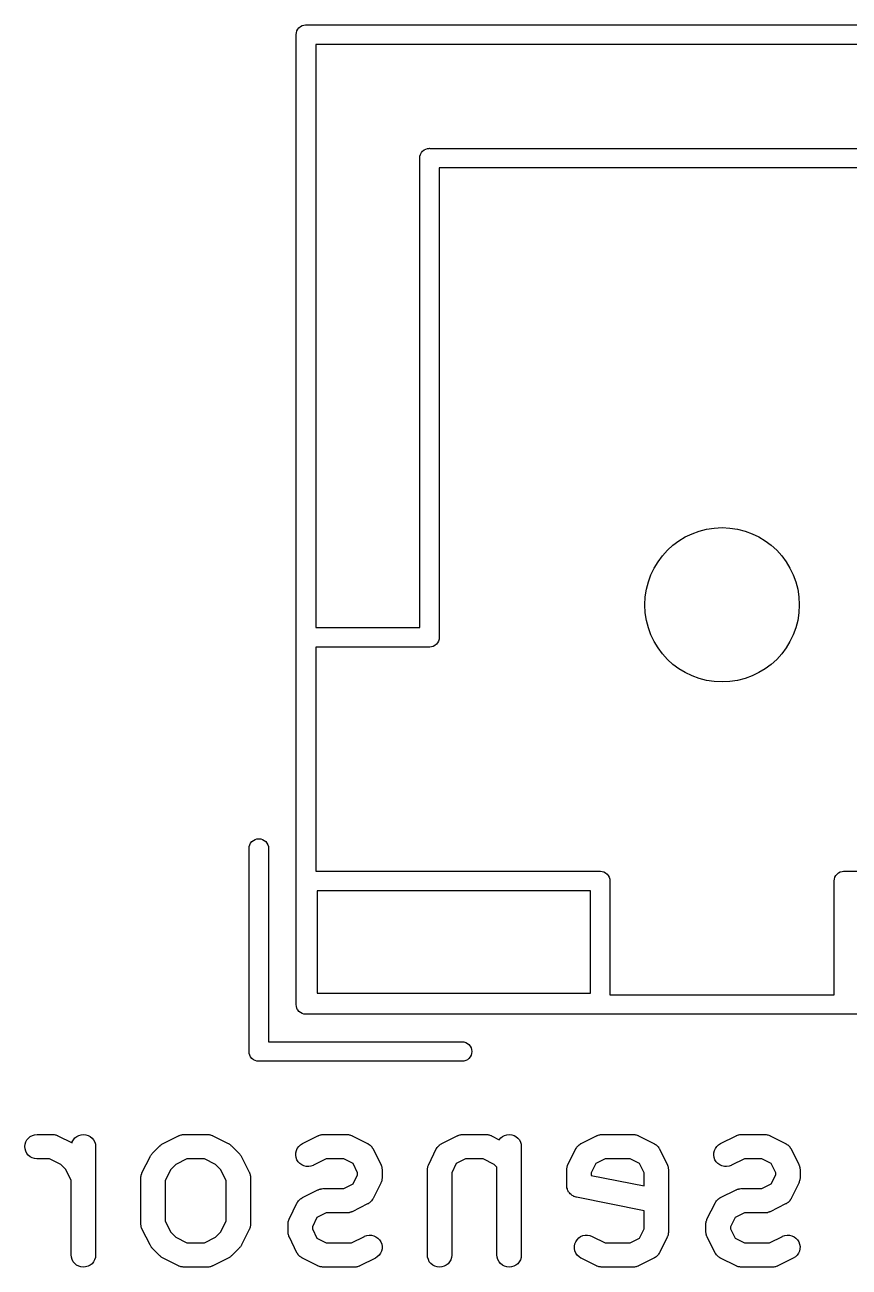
# Model space of a CAD drawing. Extents: x 140.2 to 175.1, y -102.6 to -62.2.
# Drawn here: x 141 to 146.07, y -99.2 to -91.55 of the extents above; entities that cross this region are included whole.
import ezdxf

# ---------------------------------------------------------------- set-up
doc = ezdxf.new("R2010")
doc.units = 0
doc.layers.add('BLACK', color=7, linetype='CONTINUOUS')

msp = doc.modelspace()

# ---------------------------------------------------------------- linework, layer by layer
at = {"layer": 'BLACK', "linetype": 'CONTINUOUS'}
for p, q in [((142.668, -91.613), (142.669, -91.6012)), ((142.668, -91.616), (142.668, -91.613)), ((142.668, -97.5801), (142.668, -91.616)), ((142.669, -91.6012), (142.672, -91.5899)), ((142.672, -91.5899), (142.678, -91.5795)), ((142.678, -91.5795), (142.685, -91.5704)), ((142.685, -91.5704), (142.695, -91.5629)), ((142.695, -91.5629), (142.705, -91.5573)), ((142.705, -91.5573), (142.716, -91.5539)), ((142.716, -91.5539), (142.725, -91.553)), ((142.725, -91.553), (142.728, -91.5527)), ((142.725, -91.553), (142.725, -91.553)), ((142.728, -91.5527), (142.731, -91.553)), ((142.731, -91.553), (152.845, -91.553)), ((152.788, -91.673), (142.788, -91.673)), ((142.788, -91.673), (142.788, -95.263)), ((143.428, -92.373), (143.429, -92.3612)), ((143.428, -92.376), (143.428, -92.373)), ((143.428, -95.263), (143.428, -92.376)), ((143.429, -92.3612), (143.432, -92.3499)), ((143.432, -92.3499), (143.438, -92.3395)), ((143.438, -92.3395), (143.445, -92.3304)), ((143.445, -92.3304), (143.455, -92.3229)), ((143.455, -92.3229), (143.465, -92.3173)), ((143.465, -92.3173), (143.476, -92.3139)), ((143.476, -92.3139), (143.485, -92.313)), ((143.485, -92.313), (143.488, -92.3127)), ((143.485, -92.313), (143.485, -92.313)), ((143.488, -92.3127), (143.491, -92.313)), ((143.491, -92.313), (152.085, -92.313)), ((152.028, -92.433), (143.548, -92.433)), ((143.548, -92.433), (143.548, -95.3201)), ((142.788, -95.263), (143.428, -95.263)), ((143.531, -95.3656), (143.521, -95.3731)), ((143.538, -95.3565), (143.531, -95.3656)), ((143.544, -95.3461), (143.538, -95.3565)), ((143.547, -95.3348), (143.544, -95.3461)), ((143.548, -95.323), (143.547, -95.3348)), ((143.548, -95.3201), (143.548, -95.323)), ((143.485, -95.383), (142.788, -95.383)), ((142.788, -95.383), (142.788, -96.763)), ((143.488, -95.3833), (143.485, -95.383)), ((143.491, -95.383), (143.488, -95.3833)), ((143.5, -95.3821), (143.491, -95.383)), ((143.491, -95.383), (143.491, -95.383)), ((143.511, -95.3787), (143.5, -95.3821)), ((143.521, -95.3731), (143.511, -95.3787)), ((142.382, -96.5999), (142.388, -96.5895)), ((142.388, -96.5895), (142.395, -96.5804)), ((142.395, -96.5804), (142.405, -96.5729)), ((142.405, -96.5729), (142.415, -96.5673)), ((142.415, -96.5673), (142.426, -96.5639)), ((142.426, -96.5639), (142.438, -96.5627)), ((142.438, -96.5627), (142.45, -96.5639)), ((142.45, -96.5639), (142.461, -96.5673)), ((142.461, -96.5673), (142.471, -96.5729)), ((142.471, -96.5729), (142.481, -96.5804)), ((142.481, -96.5804), (142.488, -96.5895)), ((142.488, -96.5895), (142.494, -96.5999)), ((142.378, -96.6201), (142.379, -96.6112)), ((142.378, -97.8701), (142.378, -96.6201)), ((142.379, -96.6112), (142.382, -96.5999)), ((142.494, -96.5999), (142.497, -96.6112)), ((142.497, -96.6112), (142.498, -96.6201)), ((142.498, -96.6201), (142.498, -97.813)), ((142.788, -96.763), (144.535, -96.763)), ((144.535, -96.763), (144.538, -96.7627)), ((144.538, -96.7627), (144.541, -96.763)), ((144.541, -96.763), (144.541, -96.763)), ((144.541, -96.763), (144.55, -96.7639)), ((144.55, -96.7639), (144.561, -96.7673)), ((144.561, -96.7673), (144.571, -96.7729)), ((144.571, -96.7729), (144.581, -96.7804)), ((144.581, -96.7804), (144.588, -96.7895)), ((144.588, -96.7895), (144.594, -96.7999)), ((144.594, -96.7999), (144.597, -96.8112)), ((144.597, -96.8112), (144.598, -96.823)), ((145.978, -96.823), (145.979, -96.8112)), ((145.979, -96.8112), (145.982, -96.7999)), ((145.982, -96.7999), (145.988, -96.7895)), ((145.988, -96.7895), (145.995, -96.7804)), ((145.995, -96.7804), (146.005, -96.7729)), ((146.005, -96.7729), (146.015, -96.7673)), ((146.015, -96.7673), (146.026, -96.7639)), ((146.026, -96.7639), (146.035, -96.763)), ((146.035, -96.763), (146.038, -96.7627)), ((146.035, -96.763), (146.035, -96.763)), ((146.038, -96.7627), (146.041, -96.763)), ((146.041, -96.763), (149.535, -96.763)), ((142.798, -96.883), (142.798, -97.513)), ((144.478, -96.883), (142.798, -96.883)), ((144.478, -97.513), (144.478, -96.883)), ((144.598, -96.823), (144.598, -96.8259)), ((144.598, -96.8259), (144.598, -97.523)), ((145.978, -96.826), (145.978, -96.823)), ((145.978, -97.523), (145.978, -96.826)), ((142.668, -97.583), (142.668, -97.5801)), ((142.669, -97.5948), (142.668, -97.583)), ((142.798, -97.513), (144.478, -97.513)), ((144.598, -97.523), (145.978, -97.523)), ((142.672, -97.6061), (142.669, -97.5948)), ((142.677, -97.6156), (142.672, -97.6061)), ((142.678, -97.6165), (142.677, -97.6156)), ((142.685, -97.6256), (142.678, -97.6165)), ((142.695, -97.6331), (142.685, -97.6256)), ((142.705, -97.6387), (142.695, -97.6331)), ((142.716, -97.6421), (142.705, -97.6387)), ((142.728, -97.6433), (142.716, -97.6421)), ((142.731, -97.643), (142.728, -97.6433)), ((152.845, -97.643), (142.731, -97.643)), ((142.498, -97.813), (143.691, -97.813)), ((143.691, -97.813), (143.7, -97.8139)), ((143.7, -97.8139), (143.711, -97.8173)), ((142.378, -97.873), (142.378, -97.8701)), ((142.379, -97.8848), (142.378, -97.873)), ((142.382, -97.8961), (142.379, -97.8848)), ((143.711, -97.8173), (143.721, -97.8229)), ((143.721, -97.8229), (143.731, -97.8304)), ((143.731, -97.8304), (143.738, -97.8395)), ((143.738, -97.8395), (143.744, -97.8499)), ((143.744, -97.8499), (143.747, -97.8612)), ((143.747, -97.8848), (143.744, -97.8961)), ((143.747, -97.8612), (143.748, -97.873)), ((143.748, -97.873), (143.747, -97.8848)), ((142.388, -97.9065), (142.382, -97.8961)), ((142.395, -97.9156), (142.388, -97.9065)), ((142.405, -97.9231), (142.395, -97.9156)), ((142.415, -97.9287), (142.405, -97.9231)), ((142.426, -97.9321), (142.415, -97.9287)), ((142.438, -97.9333), (142.426, -97.9321)), ((142.441, -97.933), (142.438, -97.9333)), ((143.691, -97.933), (142.441, -97.933)), ((143.7, -97.9321), (143.691, -97.933)), ((143.711, -97.9287), (143.7, -97.9321)), ((143.721, -97.9231), (143.711, -97.9287)), ((143.731, -97.9156), (143.721, -97.9231)), ((143.738, -97.9065), (143.731, -97.9156)), ((143.744, -97.8961), (143.738, -97.9065)), ((141.005, -98.4296), (141.012, -98.4168)), ((141.012, -98.4168), (141.021, -98.4055)), ((141.021, -98.4055), (141.032, -98.3962)), ((141.032, -98.3962), (141.045, -98.3894)), ((141.045, -98.3894), (141.059, -98.3851)), ((141.059, -98.3851), (141.074, -98.3837)), ((141.074, -98.3837), (141.169, -98.3837)), ((141.169, -98.3837), (141.17, -98.3837)), ((141.17, -98.3837), (141.172, -98.384)), ((141.172, -98.384), (141.174, -98.3839)), ((141.174, -98.3839), (141.179, -98.3848)), ((141.179, -98.3848), (141.185, -98.3854)), ((141.185, -98.3854), (141.187, -98.386)), ((141.187, -98.386), (141.189, -98.3864)), ((141.189, -98.3864), (141.194, -98.3882)), ((141.194, -98.3882), (141.198, -98.3898)), ((141.198, -98.3898), (141.2, -98.3908)), ((141.2, -98.3908), (141.202, -98.3916)), ((141.202, -98.3916), (141.289, -98.4347)), ((141.29, -98.4292), (141.298, -98.4163)), ((141.298, -98.4163), (141.307, -98.4051)), ((141.307, -98.4051), (141.318, -98.396)), ((141.318, -98.396), (141.331, -98.3892)), ((141.331, -98.3892), (141.345, -98.385)), ((141.345, -98.385), (141.36, -98.3837)), ((141.36, -98.3837), (141.375, -98.3852)), ((141.375, -98.3852), (141.388, -98.3896)), ((141.388, -98.3896), (141.401, -98.3965)), ((141.401, -98.3965), (141.413, -98.4059)), ((141.413, -98.4059), (141.422, -98.4172)), ((141.422, -98.4172), (141.429, -98.4301)), ((141.85, -98.4393), (141.945, -98.3916)), ((141.945, -98.3916), (141.946, -98.3912)), ((141.946, -98.3912), (141.948, -98.3904)), ((141.948, -98.3904), (141.95, -98.3894)), ((141.95, -98.3894), (141.955, -98.3879)), ((141.955, -98.3879), (141.96, -98.3861)), ((141.96, -98.3861), (141.962, -98.3858)), ((141.962, -98.3858), (141.964, -98.3851)), ((141.964, -98.3851), (141.969, -98.3846)), ((141.969, -98.3846), (141.974, -98.3838)), ((141.974, -98.3838), (141.976, -98.3839)), ((141.976, -98.3839), (141.978, -98.3837)), ((141.978, -98.3837), (142.121, -98.3837)), ((142.121, -98.3837), (142.122, -98.3837)), ((142.122, -98.3837), (142.125, -98.384)), ((142.125, -98.384), (142.127, -98.3839)), ((142.127, -98.3839), (142.132, -98.3848)), ((142.132, -98.3848), (142.137, -98.3854)), ((142.137, -98.3854), (142.139, -98.386)), ((142.139, -98.386), (142.141, -98.3864)), ((142.141, -98.3864), (142.146, -98.3882)), ((142.146, -98.3882), (142.151, -98.3898)), ((142.151, -98.3898), (142.153, -98.3908)), ((142.153, -98.3908), (142.155, -98.3916)), ((142.155, -98.3916), (142.25, -98.4393)), ((142.707, -98.4393), (142.802, -98.3916)), ((142.802, -98.3916), (142.803, -98.3912)), ((142.803, -98.3912), (142.805, -98.3904)), ((142.805, -98.3904), (142.807, -98.3894)), ((142.807, -98.3894), (142.812, -98.3879)), ((142.812, -98.3879), (142.817, -98.3861)), ((142.817, -98.3861), (142.819, -98.3858)), ((142.819, -98.3858), (142.821, -98.3851)), ((142.821, -98.3851), (142.826, -98.3846)), ((142.826, -98.3846), (142.831, -98.3838)), ((142.831, -98.3838), (142.833, -98.3839)), ((142.833, -98.3839), (142.836, -98.3837)), ((142.836, -98.3837), (142.978, -98.3837)), ((142.978, -98.3837), (142.98, -98.3837)), ((142.98, -98.3837), (142.982, -98.384)), ((142.982, -98.384), (142.984, -98.3839)), ((142.984, -98.3839), (142.989, -98.3848)), ((142.989, -98.3848), (142.994, -98.3854)), ((142.994, -98.3854), (142.996, -98.386)), ((142.996, -98.386), (142.998, -98.3864)), ((142.998, -98.3864), (143.003, -98.3882)), ((143.003, -98.3882), (143.008, -98.3898)), ((143.008, -98.3898), (143.01, -98.3908)), ((143.01, -98.3908), (143.012, -98.3916)), ((143.012, -98.3916), (143.107, -98.4393)), ((143.564, -98.4393), (143.659, -98.3916)), ((143.659, -98.3916), (143.66, -98.3912)), ((143.66, -98.3912), (143.662, -98.3904)), ((143.662, -98.3904), (143.664, -98.3894)), ((143.664, -98.3894), (143.669, -98.3879)), ((143.669, -98.3879), (143.674, -98.3861)), ((143.674, -98.3861), (143.676, -98.3858)), ((143.676, -98.3858), (143.678, -98.3851)), ((143.678, -98.3851), (143.683, -98.3846)), ((143.683, -98.3846), (143.688, -98.3838)), ((143.688, -98.3838), (143.691, -98.3839)), ((143.691, -98.3839), (143.693, -98.3837)), ((143.693, -98.3837), (143.836, -98.3837)), ((143.836, -98.3837), (143.837, -98.3837)), ((143.837, -98.3837), (143.839, -98.384)), ((143.839, -98.384), (143.841, -98.3839)), ((143.841, -98.3839), (143.846, -98.3848)), ((143.846, -98.3848), (143.851, -98.3854)), ((143.851, -98.3854), (143.853, -98.386)), ((143.853, -98.386), (143.855, -98.3864)), ((143.855, -98.3864), (143.86, -98.3882)), ((143.86, -98.3882), (143.865, -98.3898)), ((143.865, -98.3898), (143.867, -98.3908)), ((143.867, -98.3908), (143.869, -98.3916)), ((143.869, -98.3916), (143.917, -98.4156)), ((143.917, -98.4156), (143.926, -98.4051)), ((143.926, -98.4051), (143.937, -98.396)), ((143.937, -98.396), (143.95, -98.3892)), ((143.95, -98.3892), (143.964, -98.385)), ((143.964, -98.385), (143.979, -98.3837)), ((143.979, -98.3837), (143.994, -98.3852)), ((143.994, -98.3852), (144.008, -98.3896)), ((144.008, -98.3896), (144.02, -98.3965)), ((144.02, -98.3965), (144.032, -98.4059)), ((144.032, -98.4059), (144.041, -98.4172)), ((144.041, -98.4172), (144.048, -98.4301)), ((144.421, -98.4393), (144.516, -98.3916)), ((144.516, -98.3916), (144.517, -98.3912)), ((144.517, -98.3912), (144.519, -98.3904)), ((144.519, -98.3904), (144.521, -98.3894)), ((144.521, -98.3894), (144.526, -98.3879)), ((144.526, -98.3879), (144.531, -98.3861)), ((144.531, -98.3861), (144.533, -98.3858)), ((144.533, -98.3858), (144.535, -98.3851)), ((144.535, -98.3851), (144.54, -98.3846)), ((144.54, -98.3846), (144.546, -98.3838)), ((144.546, -98.3838), (144.548, -98.3839)), ((144.548, -98.3839), (144.55, -98.3837)), ((144.55, -98.3837), (144.74, -98.3837)), ((144.74, -98.3837), (144.741, -98.3837)), ((144.741, -98.3837), (144.744, -98.384)), ((144.744, -98.384), (144.746, -98.3839)), ((144.746, -98.3839), (144.751, -98.3848)), ((144.751, -98.3848), (144.756, -98.3854)), ((144.756, -98.3854), (144.758, -98.386)), ((144.758, -98.386), (144.76, -98.3864)), ((144.76, -98.3864), (144.765, -98.3882)), ((144.765, -98.3882), (144.77, -98.3898)), ((144.77, -98.3898), (144.772, -98.3908)), ((144.772, -98.3908), (144.774, -98.3916)), ((144.774, -98.3916), (144.869, -98.4393)), ((145.278, -98.4393), (145.374, -98.3916)), ((145.374, -98.3912), (145.377, -98.3904)), ((145.374, -98.3916), (145.374, -98.3912)), ((145.377, -98.3904), (145.378, -98.3894)), ((145.378, -98.3894), (145.383, -98.3879)), ((145.383, -98.3879), (145.388, -98.3861)), ((145.388, -98.3861), (145.39, -98.3858)), ((145.39, -98.3858), (145.392, -98.3851)), ((145.392, -98.3851), (145.398, -98.3846)), ((145.398, -98.3846), (145.403, -98.3838)), ((145.403, -98.3838), (145.405, -98.3839)), ((145.405, -98.3839), (145.407, -98.3837)), ((145.407, -98.3837), (145.55, -98.3837)), ((145.55, -98.3837), (145.551, -98.3837)), ((145.551, -98.3837), (145.553, -98.384)), ((145.553, -98.384), (145.555, -98.3839)), ((145.555, -98.3839), (145.56, -98.3848)), ((145.56, -98.3848), (145.565, -98.3854)), ((145.565, -98.3854), (145.568, -98.386)), ((145.568, -98.386), (145.57, -98.3864)), ((145.57, -98.3864), (145.575, -98.3882)), ((145.575, -98.3882), (145.579, -98.3898)), ((145.579, -98.3898), (145.581, -98.3908)), ((145.581, -98.3908), (145.583, -98.3916)), ((145.583, -98.3916), (145.679, -98.4393)), ((140.999, -98.4582), (141, -98.4436)), ((141, -98.4728), (140.999, -98.4582)), ((141, -98.4436), (141.005, -98.4296)), ((141.004, -98.4868), (141, -98.4728)), ((141.011, -98.4998), (141.004, -98.4868)), ((141.02, -98.5112), (141.011, -98.4998)), ((141.289, -98.4347), (141.29, -98.4292)), ((141.429, -98.4301), (141.433, -98.4441)), ((141.433, -98.4441), (141.434, -98.4587)), ((141.434, -98.4587), (141.434, -99.1254)), ((141.78, -98.5042), (141.783, -98.5009)), ((141.783, -98.5009), (141.83, -98.4533)), ((141.83, -98.4533), (141.831, -98.4526)), ((141.831, -98.4526), (141.834, -98.4499)), ((141.834, -98.4499), (141.837, -98.447)), ((141.837, -98.447), (141.84, -98.4454)), ((141.84, -98.4454), (141.842, -98.4434)), ((141.842, -98.4434), (141.846, -98.4415)), ((141.846, -98.4415), (141.85, -98.4393)), ((142.25, -98.4393), (142.251, -98.4397)), ((142.251, -98.4397), (142.255, -98.442)), ((142.255, -98.442), (142.258, -98.444)), ((142.258, -98.444), (142.261, -98.446)), ((142.261, -98.446), (142.263, -98.4477)), ((142.263, -98.4477), (142.266, -98.4506)), ((142.266, -98.4506), (142.27, -98.4533)), ((142.27, -98.4533), (142.317, -98.5009)), ((142.317, -98.5009), (142.318, -98.5017)), ((142.318, -98.5017), (142.321, -98.505)), ((142.666, -98.4966), (142.669, -98.4824)), ((142.666, -98.5113), (142.666, -98.4966)), ((142.669, -98.4824), (142.675, -98.469)), ((142.675, -98.469), (142.684, -98.4571)), ((142.684, -98.4571), (142.694, -98.447)), ((142.694, -98.447), (142.707, -98.4393)), ((143.107, -98.4393), (143.108, -98.4397)), ((143.108, -98.4397), (143.11, -98.4406)), ((143.11, -98.4406), (143.111, -98.4413)), ((143.111, -98.4413), (143.116, -98.4446)), ((143.116, -98.4446), (143.12, -98.4477)), ((143.12, -98.4477), (143.122, -98.4488)), ((143.122, -98.4488), (143.123, -98.4498)), ((143.123, -98.4498), (143.127, -98.4539)), ((143.127, -98.4539), (143.131, -98.4579)), ((143.131, -98.4579), (143.132, -98.4592)), ((143.132, -98.4592), (143.133, -98.4604)), ((143.133, -98.4604), (143.136, -98.4652)), ((143.136, -98.4652), (143.139, -98.4699)), ((143.139, -98.4699), (143.14, -98.4714)), ((143.14, -98.4714), (143.141, -98.4728)), ((143.141, -98.4728), (143.188, -98.568)), ((143.483, -98.568), (143.53, -98.4728)), ((143.53, -98.4728), (143.531, -98.4719)), ((143.531, -98.4719), (143.532, -98.4705)), ((143.532, -98.469), (143.536, -98.4644)), ((143.532, -98.4705), (143.532, -98.469)), ((143.536, -98.4644), (143.539, -98.4596)), ((143.539, -98.4596), (143.54, -98.4584)), ((143.54, -98.4584), (143.541, -98.4571)), ((143.541, -98.4571), (143.545, -98.4532)), ((143.545, -98.4532), (143.549, -98.4491)), ((143.549, -98.4491), (143.55, -98.4482)), ((143.55, -98.4482), (143.552, -98.447)), ((143.552, -98.447), (143.556, -98.444)), ((143.556, -98.444), (143.561, -98.4408)), ((143.561, -98.4408), (143.563, -98.4401)), ((143.563, -98.4401), (143.564, -98.4393)), ((144.048, -98.4301), (144.052, -98.4441)), ((144.052, -98.4441), (144.053, -98.4587)), ((144.053, -98.4587), (144.053, -99.1254)), ((144.34, -98.568), (144.388, -98.4728)), ((144.388, -98.4719), (144.389, -98.4705)), ((144.388, -98.4728), (144.388, -98.4719)), ((144.389, -98.4705), (144.39, -98.469)), ((144.39, -98.469), (144.393, -98.4644)), ((144.393, -98.4644), (144.396, -98.4596)), ((144.396, -98.4596), (144.397, -98.4584)), ((144.397, -98.4584), (144.398, -98.4571)), ((144.398, -98.4571), (144.402, -98.4532)), ((144.402, -98.4532), (144.406, -98.4491)), ((144.406, -98.4491), (144.408, -98.4482)), ((144.408, -98.4482), (144.409, -98.447)), ((144.409, -98.447), (144.414, -98.444)), ((144.414, -98.444), (144.418, -98.4408)), ((144.418, -98.4408), (144.42, -98.4401)), ((144.42, -98.4401), (144.421, -98.4393)), ((144.869, -98.4393), (144.87, -98.4397)), ((144.87, -98.4397), (144.871, -98.4406)), ((144.871, -98.4406), (144.873, -98.4413)), ((144.873, -98.4413), (144.878, -98.4446)), ((144.878, -98.4446), (144.882, -98.4477)), ((144.882, -98.4477), (144.884, -98.4488)), ((144.884, -98.4488), (144.885, -98.4498)), ((144.885, -98.4498), (144.889, -98.4539)), ((144.889, -98.4539), (144.893, -98.4579)), ((144.893, -98.4579), (144.894, -98.4592)), ((144.894, -98.4592), (144.895, -98.4604)), ((144.895, -98.4604), (144.898, -98.4652)), ((144.898, -98.4652), (144.901, -98.4699)), ((144.901, -98.4699), (144.902, -98.4714)), ((144.902, -98.4714), (144.903, -98.4728)), ((144.903, -98.4728), (144.95, -98.568)), ((145.237, -98.4966), (145.241, -98.4824)), ((145.237, -98.5113), (145.237, -98.4966)), ((145.241, -98.4824), (145.247, -98.469)), ((145.247, -98.469), (145.255, -98.4571)), ((145.255, -98.4571), (145.266, -98.447)), ((145.266, -98.447), (145.278, -98.4393)), ((145.679, -98.4393), (145.68, -98.4397)), ((145.68, -98.4397), (145.681, -98.4406)), ((145.681, -98.4406), (145.682, -98.4413)), ((145.682, -98.4413), (145.687, -98.4446)), ((145.687, -98.4446), (145.692, -98.4477)), ((145.692, -98.4477), (145.693, -98.4488)), ((145.693, -98.4488), (145.694, -98.4498)), ((145.694, -98.4498), (145.698, -98.4539)), ((145.698, -98.4539), (145.702, -98.4579)), ((145.702, -98.4579), (145.703, -98.4592)), ((145.703, -98.4592), (145.704, -98.4604)), ((145.704, -98.4604), (145.707, -98.4652)), ((145.707, -98.4652), (145.711, -98.4699)), ((145.711, -98.4699), (145.711, -98.4714)), ((145.711, -98.4714), (145.712, -98.4728)), ((145.712, -98.4728), (145.76, -98.568)), ((141.031, -98.5206), (141.02, -98.5112)), ((141.044, -98.5276), (141.031, -98.5206)), ((141.058, -98.5321), (141.044, -98.5276)), ((141.073, -98.5337), (141.058, -98.5321)), ((141.074, -98.5337), (141.073, -98.5337)), ((141.151, -98.5337), (141.074, -98.5337)), ((141.22, -98.568), (141.151, -98.5337)), ((141.25, -98.5984), (141.22, -98.568)), ((141.721, -98.6156), (141.769, -98.5204)), ((141.769, -98.5195), (141.771, -98.5159)), ((141.769, -98.5204), (141.769, -98.5195)), ((141.771, -98.5159), (141.773, -98.5122)), ((141.773, -98.5122), (141.775, -98.5098)), ((141.775, -98.5098), (141.777, -98.5072)), ((141.777, -98.5072), (141.78, -98.5042)), ((141.928, -98.568), (141.897, -98.5984)), ((141.996, -98.5337), (141.928, -98.568)), ((142.104, -98.5337), (141.996, -98.5337)), ((142.172, -98.568), (142.104, -98.5337)), ((142.203, -98.5984), (142.172, -98.568)), ((142.321, -98.505), (142.323, -98.508)), ((142.323, -98.508), (142.325, -98.5107)), ((142.325, -98.5107), (142.327, -98.5131)), ((142.327, -98.5131), (142.329, -98.5168)), ((142.329, -98.5168), (142.331, -98.5204)), ((142.331, -98.5204), (142.379, -98.6156)), ((142.668, -98.5257), (142.666, -98.5113)), ((142.673, -98.5394), (142.668, -98.5257)), ((142.681, -98.5519), (142.673, -98.5394)), ((142.691, -98.5626), (142.681, -98.5519)), ((142.703, -98.5711), (142.691, -98.5626)), ((142.716, -98.5772), (142.703, -98.5711)), ((142.73, -98.5806), (142.716, -98.5772)), ((142.773, -98.5739), (142.759, -98.5789)), ((142.774, -98.5734), (142.773, -98.5739)), ((142.853, -98.5337), (142.774, -98.5734)), ((142.961, -98.5337), (142.853, -98.5337)), ((143.018, -98.5622), (142.961, -98.5337)), ((143.046, -98.6193), (143.018, -98.5622)), ((143.188, -98.568), (143.189, -98.569)), ((143.189, -98.569), (143.19, -98.571)), ((143.19, -98.571), (143.191, -98.573)), ((143.191, -98.573), (143.192, -98.5779)), ((143.192, -98.5779), (143.194, -98.5827)), ((143.478, -98.5817), (143.479, -98.5769)), ((143.479, -98.5769), (143.481, -98.572)), ((143.481, -98.572), (143.482, -98.5701)), ((143.482, -98.5701), (143.483, -98.568)), ((143.653, -98.5622), (143.625, -98.6193)), ((143.71, -98.5337), (143.653, -98.5622)), ((143.818, -98.5337), (143.71, -98.5337)), ((143.886, -98.568), (143.818, -98.5337)), ((143.903, -98.585), (143.886, -98.568)), ((144.335, -98.5817), (144.337, -98.5769)), ((144.337, -98.5769), (144.338, -98.572)), ((144.338, -98.572), (144.339, -98.5701)), ((144.339, -98.5701), (144.34, -98.568)), ((144.511, -98.5622), (144.482, -98.6193)), ((144.568, -98.5337), (144.511, -98.5622)), ((144.723, -98.5337), (144.568, -98.5337)), ((144.78, -98.5622), (144.723, -98.5337)), ((144.808, -98.6193), (144.78, -98.5622)), ((144.95, -98.568), (144.951, -98.569)), ((144.951, -98.569), (144.952, -98.571)), ((144.952, -98.571), (144.953, -98.573)), ((144.953, -98.573), (144.954, -98.5779)), ((144.954, -98.5779), (144.956, -98.5827)), ((145.239, -98.5257), (145.237, -98.5113)), ((145.244, -98.5394), (145.239, -98.5257)), ((145.252, -98.5519), (145.244, -98.5394)), ((145.262, -98.5626), (145.252, -98.5519)), ((145.274, -98.5711), (145.262, -98.5626)), ((145.287, -98.5772), (145.274, -98.5711)), ((145.302, -98.5806), (145.287, -98.5772)), ((145.344, -98.5739), (145.331, -98.5789)), ((145.345, -98.5734), (145.344, -98.5739)), ((145.425, -98.5337), (145.345, -98.5734)), ((145.532, -98.5337), (145.425, -98.5337)), ((145.589, -98.5622), (145.532, -98.5337)), ((145.618, -98.6193), (145.589, -98.5622)), ((145.76, -98.568), (145.76, -98.569)), ((145.76, -98.569), (145.761, -98.571)), ((145.761, -98.571), (145.762, -98.573)), ((145.762, -98.573), (145.764, -98.5779)), ((145.764, -98.5779), (145.765, -98.5827)), ((141.284, -98.6669), (141.25, -98.5984)), ((141.713, -98.6437), (141.714, -98.6387)), ((141.713, -98.6459), (141.713, -98.6437)), ((141.713, -98.6481), (141.713, -98.6459)), ((141.713, -98.6492), (141.713, -98.6481)), ((141.713, -98.9349), (141.713, -98.6492)), ((141.714, -98.6387), (141.715, -98.6336)), ((141.715, -98.6315), (141.716, -98.6293)), ((141.715, -98.6336), (141.715, -98.6315)), ((141.716, -98.6293), (141.718, -98.6245)), ((141.718, -98.6245), (141.719, -98.6196)), ((141.719, -98.6196), (141.72, -98.6177)), ((141.72, -98.6177), (141.721, -98.6156)), ((141.897, -98.5984), (141.863, -98.6669)), ((142.237, -98.6669), (142.203, -98.5984)), ((142.379, -98.6156), (142.379, -98.6166)), ((142.379, -98.6166), (142.38, -98.6187)), ((142.38, -98.6187), (142.381, -98.6206)), ((142.381, -98.6206), (142.383, -98.6255)), ((142.383, -98.6255), (142.384, -98.6303)), ((142.384, -98.6303), (142.385, -98.6325)), ((142.385, -98.6325), (142.385, -98.6346)), ((142.385, -98.6346), (142.386, -98.6397)), ((142.386, -98.6397), (142.387, -98.6448)), ((142.387, -98.6448), (142.387, -98.647)), ((142.387, -98.647), (142.387, -98.6492)), ((142.387, -98.6492), (142.387, -98.9349)), ((142.745, -98.5812), (142.73, -98.5806)), ((142.759, -98.5789), (142.745, -98.5812)), ((143.018, -98.6885), (143.046, -98.6315)), ((143.046, -98.6315), (143.046, -98.6193)), ((143.194, -98.5827), (143.194, -98.5849)), ((143.194, -98.5849), (143.195, -98.587)), ((143.195, -98.587), (143.195, -98.5921)), ((143.195, -98.5921), (143.196, -98.5972)), ((143.196, -98.6546), (143.195, -98.6597)), ((143.196, -98.5972), (143.196, -98.5994)), ((143.196, -98.5994), (143.196, -98.6016)), ((143.196, -98.6016), (143.196, -98.6492)), ((143.196, -98.6492), (143.196, -98.6502)), ((143.196, -98.6502), (143.196, -98.6524)), ((143.196, -98.6524), (143.196, -98.6546)), ((143.475, -98.5961), (143.476, -98.5911)), ((143.475, -98.5983), (143.475, -98.5961)), ((143.475, -98.6005), (143.475, -98.5983)), ((143.475, -98.6016), (143.475, -98.6005)), ((143.475, -99.1254), (143.475, -98.6016)), ((143.476, -98.5911), (143.477, -98.586)), ((143.477, -98.5839), (143.478, -98.5817)), ((143.477, -98.586), (143.477, -98.5839)), ((143.625, -98.6193), (143.625, -99.1254)), ((143.903, -99.1254), (143.903, -98.585)), ((144.332, -98.5961), (144.333, -98.5911)), ((144.332, -98.5983), (144.332, -98.5961)), ((144.332, -98.6005), (144.332, -98.5983)), ((144.332, -98.6016), (144.332, -98.6005)), ((144.332, -98.6968), (144.332, -98.6016)), ((144.333, -98.5911), (144.334, -98.586)), ((144.334, -98.5839), (144.335, -98.5817)), ((144.334, -98.586), (144.334, -98.5839)), ((144.482, -98.6193), (144.482, -98.6353)), ((144.482, -98.6353), (144.808, -98.7006)), ((144.808, -98.7006), (144.808, -98.6193)), ((144.956, -98.5827), (144.956, -98.5849)), ((144.956, -98.5849), (144.957, -98.587)), ((144.957, -98.587), (144.957, -98.5921)), ((144.957, -98.5921), (144.958, -98.5972)), ((144.958, -98.5972), (144.958, -98.5994)), ((144.958, -98.5994), (144.958, -98.6016)), ((144.958, -98.6016), (144.958, -98.9825)), ((145.316, -98.5812), (145.302, -98.5806)), ((145.331, -98.5789), (145.316, -98.5812)), ((145.589, -98.6885), (145.618, -98.6315)), ((145.618, -98.6315), (145.618, -98.6193)), ((145.765, -98.5827), (145.766, -98.5849)), ((145.766, -98.5849), (145.766, -98.587)), ((145.766, -98.587), (145.767, -98.5921)), ((145.767, -98.5921), (145.768, -98.5972)), ((145.768, -98.6546), (145.767, -98.6597)), ((145.768, -98.5972), (145.768, -98.5994)), ((145.768, -98.5994), (145.768, -98.6016)), ((145.768, -98.6016), (145.768, -98.6492)), ((145.768, -98.6492), (145.768, -98.6502)), ((145.768, -98.6502), (145.768, -98.6524)), ((145.768, -98.6524), (145.768, -98.6546)), ((141.284, -99.1254), (141.284, -98.6669)), ((141.863, -98.6669), (141.863, -98.9172)), ((142.237, -98.9172), (142.237, -98.6669)), ((142.707, -98.7726), (142.802, -98.725)), ((142.802, -98.725), (142.803, -98.7245)), ((142.803, -98.7245), (142.805, -98.7237)), ((142.805, -98.7237), (142.807, -98.7227)), ((142.807, -98.7227), (142.812, -98.7212)), ((142.812, -98.7212), (142.817, -98.7195)), ((142.817, -98.7195), (142.819, -98.7191)), ((142.819, -98.7191), (142.821, -98.7185)), ((142.821, -98.7185), (142.826, -98.718)), ((142.826, -98.718), (142.831, -98.7172)), ((142.831, -98.7172), (142.833, -98.7173)), ((142.833, -98.7173), (142.836, -98.717)), ((142.836, -98.717), (142.961, -98.717)), ((142.961, -98.717), (143.018, -98.6885)), ((143.188, -98.6827), (143.141, -98.778)), ((143.189, -98.6807), (143.188, -98.6827)), ((143.19, -98.6787), (143.189, -98.6807)), ((143.192, -98.6739), (143.19, -98.6787)), ((143.194, -98.6691), (143.192, -98.6739)), ((143.195, -98.6648), (143.194, -98.6669)), ((143.194, -98.6669), (143.194, -98.6691)), ((143.195, -98.6597), (143.195, -98.6648)), ((144.333, -98.7038), (144.332, -98.6968)), ((144.333, -98.7107), (144.333, -98.7038)), ((144.333, -98.711), (144.333, -98.7107)), ((144.333, -98.7114), (144.333, -98.711)), ((144.336, -98.7181), (144.333, -98.7114)), ((144.337, -98.7248), (144.336, -98.7181)), ((144.338, -98.7251), (144.337, -98.7248)), ((144.338, -98.7254), (144.338, -98.7251)), ((144.341, -98.7316), (144.338, -98.7254)), ((144.344, -98.7378), (144.341, -98.7316)), ((145.278, -98.7726), (145.374, -98.725)), ((145.374, -98.7245), (145.377, -98.7237)), ((145.374, -98.725), (145.374, -98.7245)), ((145.377, -98.7237), (145.378, -98.7227)), ((145.378, -98.7227), (145.383, -98.7212)), ((145.383, -98.7212), (145.388, -98.7195)), ((145.388, -98.7195), (145.39, -98.7191)), ((145.39, -98.7191), (145.392, -98.7185)), ((145.392, -98.7185), (145.398, -98.718)), ((145.398, -98.718), (145.403, -98.7172)), ((145.403, -98.7172), (145.405, -98.7173)), ((145.405, -98.7173), (145.407, -98.717)), ((145.407, -98.717), (145.532, -98.717)), ((145.532, -98.717), (145.589, -98.6885)), ((145.76, -98.6827), (145.712, -98.778)), ((145.761, -98.6807), (145.76, -98.6827)), ((145.762, -98.6787), (145.761, -98.6807)), ((145.763, -98.6739), (145.762, -98.6787)), ((145.765, -98.6691), (145.763, -98.6739)), ((145.766, -98.6648), (145.765, -98.6669)), ((145.765, -98.6669), (145.765, -98.6691)), ((145.767, -98.6597), (145.766, -98.6648)), ((142.626, -98.9014), (142.673, -98.8061)), ((142.673, -98.8061), (142.674, -98.8052)), ((142.674, -98.8052), (142.675, -98.8038)), ((142.675, -98.8024), (142.679, -98.7977)), ((142.675, -98.8038), (142.675, -98.8024)), ((142.679, -98.7977), (142.682, -98.7929)), ((142.682, -98.7929), (142.683, -98.7917)), ((142.683, -98.7917), (142.684, -98.7904)), ((142.684, -98.7904), (142.688, -98.7865)), ((142.688, -98.7865), (142.692, -98.7824)), ((142.692, -98.7824), (142.693, -98.7815)), ((142.693, -98.7815), (142.694, -98.7804)), ((142.694, -98.7804), (142.699, -98.7773)), ((142.699, -98.7773), (142.704, -98.7741)), ((142.704, -98.7741), (142.705, -98.7734)), ((142.705, -98.7734), (142.707, -98.7726)), ((143.115, -98.8068), (143.11, -98.81)), ((143.12, -98.8037), (143.115, -98.8068)), ((143.121, -98.8026), (143.12, -98.8037)), ((143.122, -98.8017), (143.121, -98.8026)), ((143.126, -98.7976), (143.122, -98.8017)), ((143.13, -98.7937), (143.126, -98.7976)), ((143.131, -98.7923), (143.13, -98.7937)), ((143.132, -98.7912), (143.131, -98.7923)), ((143.135, -98.7864), (143.132, -98.7912)), ((143.139, -98.7817), (143.135, -98.7864)), ((143.14, -98.7789), (143.139, -98.7803)), ((143.139, -98.7803), (143.139, -98.7817)), ((143.141, -98.778), (143.14, -98.7789)), ((144.344, -98.738), (144.344, -98.7378)), ((144.345, -98.7383), (144.344, -98.738)), ((144.349, -98.7437), (144.345, -98.7383)), ((144.353, -98.7492), (144.349, -98.7437)), ((144.354, -98.7494), (144.353, -98.7492)), ((144.354, -98.7497), (144.354, -98.7494)), ((144.359, -98.7541), (144.354, -98.7497)), ((144.365, -98.7586), (144.359, -98.7541)), ((144.365, -98.7588), (144.365, -98.7586)), ((144.365, -98.759), (144.365, -98.7588)), ((144.371, -98.7623), (144.365, -98.759)), ((144.377, -98.7657), (144.371, -98.7623)), ((144.378, -98.7658), (144.377, -98.7657)), ((144.378, -98.7659), (144.378, -98.7658)), ((144.385, -98.768), (144.378, -98.7659)), ((144.391, -98.7701), (144.385, -98.768)), ((144.392, -98.7703), (144.391, -98.7701)), ((144.392, -98.7704), (144.392, -98.7703)), ((144.392, -98.7703), (144.392, -98.7703)), ((144.392, -98.7703), (144.392, -98.7703)), ((144.808, -98.8535), (144.392, -98.7704)), ((145.197, -98.9014), (145.245, -98.8061)), ((145.245, -98.8052), (145.246, -98.8038)), ((145.245, -98.8061), (145.245, -98.8052)), ((145.246, -98.8038), (145.247, -98.8024)), ((145.247, -98.8024), (145.25, -98.7977)), ((145.25, -98.7977), (145.253, -98.7929)), ((145.253, -98.7929), (145.254, -98.7917)), ((145.254, -98.7917), (145.255, -98.7904)), ((145.255, -98.7904), (145.259, -98.7865)), ((145.259, -98.7865), (145.263, -98.7824)), ((145.263, -98.7824), (145.265, -98.7815)), ((145.265, -98.7815), (145.266, -98.7804)), ((145.266, -98.7804), (145.271, -98.7773)), ((145.271, -98.7773), (145.275, -98.7741)), ((145.275, -98.7741), (145.277, -98.7734)), ((145.277, -98.7734), (145.278, -98.7726)), ((145.686, -98.8068), (145.682, -98.81)), ((145.691, -98.8037), (145.686, -98.8068)), ((145.692, -98.8026), (145.691, -98.8037)), ((145.694, -98.8017), (145.692, -98.8026)), ((145.698, -98.7976), (145.694, -98.8017)), ((145.702, -98.7937), (145.698, -98.7976)), ((145.703, -98.7923), (145.702, -98.7937)), ((145.704, -98.7912), (145.703, -98.7923)), ((145.707, -98.7864), (145.704, -98.7912)), ((145.71, -98.7817), (145.707, -98.7864)), ((145.711, -98.7803), (145.71, -98.7817)), ((145.712, -98.7789), (145.711, -98.7803)), ((145.712, -98.778), (145.712, -98.7789)), ((142.853, -98.867), (142.796, -98.8956)), ((142.978, -98.867), (142.853, -98.867)), ((142.981, -98.8668), (142.978, -98.867)), ((142.983, -98.8669), (142.981, -98.8668)), ((142.988, -98.8661), (142.983, -98.8669)), ((142.993, -98.8656), (142.988, -98.8661)), ((142.995, -98.865), (142.993, -98.8656)), ((142.997, -98.8646), (142.995, -98.865)), ((143.002, -98.8629), (142.997, -98.8646)), ((143.007, -98.8614), (143.002, -98.8629)), ((143.009, -98.8604), (143.007, -98.8614)), ((143.011, -98.8596), (143.009, -98.8604)), ((143.012, -98.8591), (143.011, -98.8596)), ((143.107, -98.8115), (143.012, -98.8591)), ((143.109, -98.8106), (143.107, -98.8115)), ((143.11, -98.81), (143.109, -98.8106)), ((144.808, -98.9648), (144.808, -98.8535)), ((145.425, -98.867), (145.368, -98.8956)), ((145.55, -98.867), (145.425, -98.867)), ((145.552, -98.8668), (145.55, -98.867)), ((145.554, -98.8669), (145.552, -98.8668)), ((145.559, -98.8661), (145.554, -98.8669)), ((145.564, -98.8656), (145.559, -98.8661)), ((145.567, -98.865), (145.564, -98.8656)), ((145.569, -98.8646), (145.567, -98.865)), ((145.574, -98.8629), (145.569, -98.8646)), ((145.578, -98.8614), (145.574, -98.8629)), ((145.58, -98.8604), (145.578, -98.8614)), ((145.583, -98.8596), (145.58, -98.8604)), ((145.679, -98.8115), (145.583, -98.8591)), ((145.583, -98.8591), (145.583, -98.8596)), ((145.68, -98.8106), (145.679, -98.8115)), ((145.682, -98.81), (145.68, -98.8106)), ((141.713, -98.9371), (141.713, -98.9349)), ((141.713, -98.9393), (141.713, -98.9371)), ((141.714, -98.9444), (141.713, -98.9393)), ((141.714, -98.9495), (141.714, -98.9444)), ((141.715, -98.9516), (141.714, -98.9495)), ((141.715, -98.9538), (141.715, -98.9516)), ((141.717, -98.9586), (141.715, -98.9538)), ((141.719, -98.9635), (141.717, -98.9586)), ((141.863, -98.9172), (141.897, -98.9857)), ((142.203, -98.9857), (142.237, -98.9172)), ((142.382, -98.9596), (142.381, -98.9644)), ((142.384, -98.9548), (142.382, -98.9596)), ((142.385, -98.9526), (142.384, -98.9548)), ((142.386, -98.9454), (142.385, -98.9505)), ((142.385, -98.9505), (142.385, -98.9526)), ((142.387, -98.9404), (142.386, -98.9454)), ((142.387, -98.9349), (142.387, -98.936)), ((142.387, -98.936), (142.387, -98.9381)), ((142.387, -98.9381), (142.387, -98.9404)), ((142.618, -98.9295), (142.619, -98.9244)), ((142.618, -98.9317), (142.618, -98.9295)), ((142.618, -98.9339), (142.618, -98.9317)), ((142.618, -98.9349), (142.618, -98.9339)), ((142.618, -98.9825), (142.618, -98.9349)), ((142.619, -98.9193), (142.62, -98.9172)), ((142.619, -98.9244), (142.619, -98.9193)), ((142.62, -98.915), (142.622, -98.9102)), ((142.62, -98.9172), (142.62, -98.915)), ((142.622, -98.9102), (142.624, -98.9054)), ((142.624, -98.9054), (142.625, -98.9034)), ((142.625, -98.9034), (142.626, -98.9014)), ((142.796, -98.8956), (142.768, -98.9526)), ((142.768, -98.9526), (142.768, -98.9648)), ((145.189, -98.9295), (145.19, -98.9244)), ((145.189, -98.9317), (145.189, -98.9295)), ((145.189, -98.9339), (145.189, -98.9317)), ((145.189, -98.9349), (145.189, -98.9339)), ((145.189, -98.9825), (145.189, -98.9349)), ((145.19, -98.9244), (145.191, -98.9193)), ((145.191, -98.9172), (145.192, -98.915)), ((145.191, -98.9193), (145.191, -98.9172)), ((145.192, -98.915), (145.194, -98.9102)), ((145.194, -98.9102), (145.195, -98.9054)), ((145.195, -98.9054), (145.196, -98.9034)), ((145.196, -98.9034), (145.197, -98.9014)), ((145.368, -98.8956), (145.339, -98.9526)), ((145.339, -98.9526), (145.339, -98.9648)), ((141.72, -98.9654), (141.719, -98.9635)), ((141.72, -98.9675), (141.72, -98.9654)), ((141.721, -98.9684), (141.72, -98.9675)), ((141.769, -99.0637), (141.721, -98.9684)), ((141.897, -98.9857), (141.928, -99.0161)), ((141.928, -99.0161), (141.996, -99.0504)), ((142.104, -99.0504), (142.172, -99.0161)), ((142.172, -99.0161), (142.203, -98.9857)), ((142.379, -98.9684), (142.331, -99.0637)), ((142.38, -98.9664), (142.379, -98.9684)), ((142.381, -98.9644), (142.38, -98.9664)), ((142.618, -98.9847), (142.618, -98.9825)), ((142.618, -98.9869), (142.618, -98.9847)), ((142.619, -98.992), (142.618, -98.9869)), ((142.619, -98.9971), (142.619, -98.992)), ((142.62, -98.9992), (142.619, -98.9971)), ((142.62, -99.0014), (142.62, -98.9992)), ((142.622, -99.0062), (142.62, -99.0014)), ((142.623, -99.0111), (142.622, -99.0062)), ((142.624, -99.0131), (142.623, -99.0111)), ((142.625, -99.0151), (142.624, -99.0131)), ((142.626, -99.0161), (142.625, -99.0151)), ((142.673, -99.1113), (142.626, -99.0161)), ((142.768, -98.9648), (142.796, -99.0219)), ((142.796, -99.0219), (142.853, -99.0504)), ((143.008, -99.0504), (143.088, -99.0107)), ((143.088, -99.0107), (143.089, -99.0102)), ((143.089, -99.0102), (143.102, -99.0052)), ((143.102, -99.0052), (143.117, -99.0029)), ((143.117, -99.0029), (143.132, -99.0035)), ((143.132, -99.0035), (143.146, -99.0069)), ((143.146, -99.0069), (143.159, -99.013)), ((143.159, -99.013), (143.171, -99.0215)), ((143.171, -99.0215), (143.181, -99.0322)), ((143.181, -99.0322), (143.189, -99.0447)), ((144.388, -99.0438), (144.396, -99.0314)), ((144.396, -99.0314), (144.406, -99.0208)), ((144.406, -99.0208), (144.418, -99.0124)), ((144.418, -99.0124), (144.431, -99.0065)), ((144.431, -99.0065), (144.445, -99.0033)), ((144.445, -99.0033), (144.46, -99.003)), ((144.46, -99.003), (144.475, -99.0054)), ((144.475, -99.0054), (144.488, -99.0107)), ((144.488, -99.0107), (144.568, -99.0504)), ((144.723, -99.0504), (144.78, -99.0219)), ((144.78, -99.0219), (144.808, -98.9648)), ((144.95, -99.0161), (144.903, -99.1113)), ((144.951, -99.014), (144.95, -99.0161)), ((144.952, -99.0121), (144.951, -99.014)), ((144.954, -99.0072), (144.952, -99.0121)), ((144.956, -99.0024), (144.954, -99.0072)), ((144.957, -98.9981), (144.956, -99.0002)), ((144.956, -99.0002), (144.956, -99.0024)), ((144.958, -98.988), (144.957, -98.993)), ((144.957, -98.993), (144.957, -98.9981)), ((144.958, -98.9825), (144.958, -98.9836)), ((144.958, -98.9836), (144.958, -98.9858)), ((144.958, -98.9858), (144.958, -98.988)), ((145.189, -98.9847), (145.189, -98.9825)), ((145.189, -98.9869), (145.189, -98.9847)), ((145.19, -98.992), (145.189, -98.9869)), ((145.191, -98.9971), (145.19, -98.992)), ((145.191, -98.9992), (145.191, -98.9971)), ((145.192, -99.0014), (145.191, -98.9992)), ((145.193, -99.0062), (145.192, -99.0014)), ((145.195, -99.0111), (145.193, -99.0062)), ((145.196, -99.0131), (145.195, -99.0111)), ((145.197, -99.0151), (145.196, -99.0131)), ((145.197, -99.0161), (145.197, -99.0151)), ((145.245, -99.1113), (145.197, -99.0161)), ((145.339, -98.9648), (145.368, -99.0219)), ((145.368, -99.0219), (145.425, -99.0504)), ((145.58, -99.0504), (145.659, -99.0107)), ((145.659, -99.0107), (145.66, -99.0102)), ((145.66, -99.0102), (145.674, -99.0052)), ((145.674, -99.0052), (145.688, -99.0029)), ((145.688, -99.0029), (145.703, -99.0035)), ((145.703, -99.0035), (145.717, -99.0069)), ((145.717, -99.0069), (145.731, -99.013)), ((145.731, -99.013), (145.742, -99.0215)), ((145.742, -99.0215), (145.752, -99.0322)), ((145.752, -99.0322), (145.76, -99.0447)), ((141.771, -99.0673), (141.769, -99.0637)), ((141.773, -99.071), (141.771, -99.0673)), ((141.775, -99.0734), (141.773, -99.071)), ((141.776, -99.0761), (141.775, -99.0734)), ((141.779, -99.0791), (141.776, -99.0761)), ((141.782, -99.0824), (141.779, -99.0791)), ((141.783, -99.0832), (141.782, -99.0824)), ((141.83, -99.1308), (141.783, -99.0832)), ((141.996, -99.0504), (142.104, -99.0504)), ((142.317, -99.0832), (142.27, -99.1308)), ((142.32, -99.0799), (142.317, -99.0832)), ((142.323, -99.0769), (142.32, -99.0799)), ((142.325, -99.0743), (142.323, -99.0769)), ((142.327, -99.0719), (142.325, -99.0743)), ((142.329, -99.0682), (142.327, -99.0719)), ((142.331, -99.0646), (142.329, -99.0682)), ((142.331, -99.0637), (142.331, -99.0646)), ((142.674, -99.1127), (142.673, -99.1113)), ((142.675, -99.1142), (142.674, -99.1127)), ((142.853, -99.0504), (143.008, -99.0504)), ((143.192, -99.1017), (143.186, -99.1151)), ((143.189, -99.0447), (143.194, -99.0584)), ((143.196, -99.0875), (143.192, -99.1017)), ((143.194, -99.0584), (143.196, -99.0728)), ((143.196, -99.0728), (143.196, -99.0875)), ((144.38, -99.0718), (144.382, -99.0574)), ((144.38, -99.0864), (144.38, -99.0718)), ((144.383, -99.1007), (144.38, -99.0864)), ((144.382, -99.0574), (144.388, -99.0438)), ((144.389, -99.1142), (144.383, -99.1007)), ((144.568, -99.0504), (144.723, -99.0504)), ((144.902, -99.1122), (144.901, -99.1136)), ((144.901, -99.1136), (144.901, -99.1151)), ((144.903, -99.1113), (144.902, -99.1122)), ((145.246, -99.1127), (145.245, -99.1113)), ((145.246, -99.1142), (145.246, -99.1127)), ((145.425, -99.0504), (145.58, -99.0504)), ((145.764, -99.1017), (145.758, -99.1151)), ((145.76, -99.0447), (145.765, -99.0584)), ((145.767, -99.0875), (145.764, -99.1017)), ((145.765, -99.0584), (145.768, -99.0728)), ((145.768, -99.0728), (145.767, -99.0875)), ((141.286, -99.1399), (141.284, -99.1254)), ((141.29, -99.154), (141.286, -99.1399)), ((141.297, -99.1669), (141.29, -99.154)), ((141.306, -99.1782), (141.297, -99.1669)), ((141.317, -99.1876), (141.306, -99.1782)), ((141.33, -99.1945), (141.317, -99.1876)), ((141.4, -99.1881), (141.388, -99.1949)), ((141.412, -99.179), (141.4, -99.1881)), ((141.421, -99.1678), (141.412, -99.179)), ((141.428, -99.1549), (141.421, -99.1678)), ((141.433, -99.141), (141.428, -99.1549)), ((141.434, -99.1264), (141.433, -99.141)), ((141.434, -99.1254), (141.434, -99.1264)), ((141.833, -99.1335), (141.83, -99.1308)), ((141.836, -99.1364), (141.833, -99.1335)), ((141.839, -99.1381), (141.836, -99.1364)), ((141.842, -99.1401), (141.839, -99.1381)), ((141.845, -99.1421), (141.842, -99.1401)), ((141.849, -99.1444), (141.845, -99.1421)), ((141.85, -99.1448), (141.849, -99.1444)), ((141.945, -99.1925), (141.85, -99.1448)), ((142.25, -99.1448), (142.155, -99.1925)), ((142.254, -99.1426), (142.25, -99.1448)), ((142.257, -99.1407), (142.254, -99.1426)), ((142.26, -99.1387), (142.257, -99.1407)), ((142.263, -99.1371), (142.26, -99.1387)), ((142.266, -99.1342), (142.263, -99.1371)), ((142.269, -99.1315), (142.266, -99.1342)), ((142.27, -99.1308), (142.269, -99.1315)), ((142.678, -99.1189), (142.675, -99.1142)), ((142.681, -99.1237), (142.678, -99.1189)), ((142.682, -99.1249), (142.681, -99.1237)), ((142.683, -99.1262), (142.682, -99.1249)), ((142.687, -99.1302), (142.683, -99.1262)), ((142.691, -99.1343), (142.687, -99.1302)), ((142.692, -99.1353), (142.691, -99.1343)), ((142.694, -99.1364), (142.692, -99.1353)), ((142.698, -99.1395), (142.694, -99.1364)), ((142.703, -99.1428), (142.698, -99.1395)), ((142.705, -99.1435), (142.703, -99.1428)), ((142.706, -99.1444), (142.705, -99.1435)), ((142.707, -99.1448), (142.706, -99.1444)), ((142.802, -99.1925), (142.707, -99.1448)), ((143.155, -99.1448), (143.06, -99.1925)), ((143.167, -99.1371), (143.155, -99.1448)), ((143.178, -99.127), (143.167, -99.1371)), ((143.186, -99.1151), (143.178, -99.127)), ((143.476, -99.1399), (143.475, -99.1254)), ((143.481, -99.154), (143.476, -99.1399)), ((143.487, -99.1669), (143.481, -99.154)), ((143.497, -99.1782), (143.487, -99.1669)), ((143.508, -99.1876), (143.497, -99.1782)), ((143.521, -99.1945), (143.508, -99.1876)), ((143.591, -99.1881), (143.578, -99.1949)), ((143.602, -99.179), (143.591, -99.1881)), ((143.612, -99.1678), (143.602, -99.179)), ((143.619, -99.1549), (143.612, -99.1678)), ((143.623, -99.141), (143.619, -99.1549)), ((143.625, -99.1264), (143.623, -99.141)), ((143.625, -99.1254), (143.625, -99.1264)), ((143.905, -99.1399), (143.903, -99.1254)), ((143.909, -99.154), (143.905, -99.1399)), ((143.916, -99.1669), (143.909, -99.154)), ((143.925, -99.1782), (143.916, -99.1669)), ((143.937, -99.1876), (143.925, -99.1782)), ((143.949, -99.1945), (143.937, -99.1876)), ((144.02, -99.1881), (144.007, -99.1949)), ((144.031, -99.179), (144.02, -99.1881)), ((144.04, -99.1678), (144.031, -99.179)), ((144.047, -99.1549), (144.04, -99.1678)), ((144.052, -99.141), (144.047, -99.1549)), ((144.053, -99.1264), (144.052, -99.141)), ((144.053, -99.1254), (144.053, -99.1264)), ((144.397, -99.1262), (144.389, -99.1142)), ((144.408, -99.1364), (144.397, -99.1262)), ((144.42, -99.1444), (144.408, -99.1364)), ((144.421, -99.1448), (144.42, -99.1444)), ((144.516, -99.1925), (144.421, -99.1448)), ((144.869, -99.1448), (144.774, -99.1925)), ((144.871, -99.144), (144.869, -99.1448)), ((144.872, -99.1433), (144.871, -99.144)), ((144.877, -99.1401), (144.872, -99.1433)), ((144.882, -99.1371), (144.877, -99.1401)), ((144.883, -99.1359), (144.882, -99.1371)), ((144.884, -99.135), (144.883, -99.1359)), ((144.888, -99.1309), (144.884, -99.135)), ((144.892, -99.127), (144.888, -99.1309)), ((144.893, -99.1257), (144.892, -99.127)), ((144.894, -99.1245), (144.893, -99.1257)), ((144.897, -99.1197), (144.894, -99.1245)), ((144.901, -99.1151), (144.897, -99.1197)), ((145.249, -99.1189), (145.246, -99.1142)), ((145.253, -99.1237), (145.249, -99.1189)), ((145.254, -99.1249), (145.253, -99.1237)), ((145.255, -99.1262), (145.254, -99.1249)), ((145.259, -99.1302), (145.255, -99.1262)), ((145.263, -99.1343), (145.259, -99.1302)), ((145.264, -99.1353), (145.263, -99.1343)), ((145.265, -99.1364), (145.264, -99.1353)), ((145.27, -99.1395), (145.265, -99.1364)), ((145.274, -99.1428), (145.27, -99.1395)), ((145.276, -99.1435), (145.274, -99.1428)), ((145.277, -99.1444), (145.276, -99.1435)), ((145.278, -99.1448), (145.277, -99.1444)), ((145.374, -99.1925), (145.278, -99.1448)), ((145.726, -99.1448), (145.631, -99.1925)), ((145.739, -99.1371), (145.726, -99.1448)), ((145.749, -99.127), (145.739, -99.1371)), ((145.758, -99.1151), (145.749, -99.127)), ((141.344, -99.1988), (141.33, -99.1945)), ((141.359, -99.2004), (141.344, -99.1988)), ((141.373, -99.1991), (141.359, -99.2004)), ((141.388, -99.1949), (141.373, -99.1991)), ((141.947, -99.1933), (141.945, -99.1925)), ((141.949, -99.1943), (141.947, -99.1933)), ((141.954, -99.1959), (141.949, -99.1943)), ((141.959, -99.1977), (141.954, -99.1959)), ((141.961, -99.1981), (141.959, -99.1977)), ((141.963, -99.1987), (141.961, -99.1981)), ((141.968, -99.1993), (141.963, -99.1987)), ((141.973, -99.2002), (141.968, -99.1993)), ((141.975, -99.2001), (141.973, -99.2002)), ((141.977, -99.2004), (141.975, -99.2001)), ((141.978, -99.2004), (141.977, -99.2004)), ((142.121, -99.2004), (141.978, -99.2004)), ((142.124, -99.2002), (142.121, -99.2004)), ((142.126, -99.2003), (142.124, -99.2002)), ((142.131, -99.1995), (142.126, -99.2003)), ((142.136, -99.199), (142.131, -99.1995)), ((142.138, -99.1983), (142.136, -99.199)), ((142.14, -99.198), (142.138, -99.1983)), ((142.145, -99.1962), (142.14, -99.198)), ((142.15, -99.1947), (142.145, -99.1962)), ((142.152, -99.1937), (142.15, -99.1947)), ((142.154, -99.1929), (142.152, -99.1937)), ((142.155, -99.1925), (142.154, -99.1929)), ((142.804, -99.1933), (142.802, -99.1925)), ((142.806, -99.1943), (142.804, -99.1933)), ((142.811, -99.1959), (142.806, -99.1943)), ((142.816, -99.1977), (142.811, -99.1959)), ((142.818, -99.1981), (142.816, -99.1977)), ((142.82, -99.1987), (142.818, -99.1981)), ((142.825, -99.1993), (142.82, -99.1987)), ((142.83, -99.2002), (142.825, -99.1993)), ((142.832, -99.2001), (142.83, -99.2002)), ((142.835, -99.2004), (142.832, -99.2001)), ((142.836, -99.2004), (142.835, -99.2004)), ((143.026, -99.2004), (142.836, -99.2004)), ((143.028, -99.2002), (143.026, -99.2004)), ((143.03, -99.2003), (143.028, -99.2002)), ((143.036, -99.1995), (143.03, -99.2003)), ((143.041, -99.199), (143.036, -99.1995)), ((143.043, -99.1983), (143.041, -99.199)), ((143.045, -99.198), (143.043, -99.1983)), ((143.05, -99.1962), (143.045, -99.198)), ((143.055, -99.1947), (143.05, -99.1962)), ((143.057, -99.1937), (143.055, -99.1947)), ((143.059, -99.1929), (143.057, -99.1937)), ((143.06, -99.1925), (143.059, -99.1929)), ((143.535, -99.1988), (143.521, -99.1945)), ((143.549, -99.2004), (143.535, -99.1988)), ((143.564, -99.1991), (143.549, -99.2004)), ((143.578, -99.1949), (143.564, -99.1991)), ((143.963, -99.1988), (143.949, -99.1945)), ((143.978, -99.2004), (143.963, -99.1988)), ((143.993, -99.1991), (143.978, -99.2004)), ((144.007, -99.1949), (143.993, -99.1991)), ((144.518, -99.1933), (144.516, -99.1925)), ((144.52, -99.1943), (144.518, -99.1933)), ((144.525, -99.1959), (144.52, -99.1943)), ((144.53, -99.1977), (144.525, -99.1959)), ((144.532, -99.1981), (144.53, -99.1977)), ((144.534, -99.1987), (144.532, -99.1981)), ((144.539, -99.1993), (144.534, -99.1987)), ((144.544, -99.2002), (144.539, -99.1993)), ((144.547, -99.2001), (144.544, -99.2002)), ((144.549, -99.2004), (144.547, -99.2001)), ((144.55, -99.2004), (144.549, -99.2004)), ((144.74, -99.2004), (144.55, -99.2004)), ((144.743, -99.2002), (144.74, -99.2004)), ((144.745, -99.2003), (144.743, -99.2002)), ((144.75, -99.1995), (144.745, -99.2003)), ((144.755, -99.199), (144.75, -99.1995)), ((144.757, -99.1983), (144.755, -99.199)), ((144.759, -99.198), (144.757, -99.1983)), ((144.764, -99.1962), (144.759, -99.198)), ((144.769, -99.1947), (144.764, -99.1962)), ((144.771, -99.1937), (144.769, -99.1947)), ((144.773, -99.1929), (144.771, -99.1937)), ((144.774, -99.1925), (144.773, -99.1929)), ((145.376, -99.1933), (145.374, -99.1925)), ((145.378, -99.1943), (145.376, -99.1933)), ((145.382, -99.1959), (145.378, -99.1943)), ((145.387, -99.1977), (145.382, -99.1959)), ((145.389, -99.1981), (145.387, -99.1977)), ((145.391, -99.1987), (145.389, -99.1981)), ((145.397, -99.1993), (145.391, -99.1987)), ((145.402, -99.2002), (145.397, -99.1993)), ((145.404, -99.2001), (145.402, -99.2002)), ((145.406, -99.2004), (145.404, -99.2001)), ((145.407, -99.2004), (145.406, -99.2004)), ((145.598, -99.2004), (145.407, -99.2004)), ((145.6, -99.2002), (145.598, -99.2004)), ((145.602, -99.2003), (145.6, -99.2002)), ((145.607, -99.1995), (145.602, -99.2003)), ((145.612, -99.199), (145.607, -99.1995)), ((145.614, -99.1983), (145.612, -99.199)), ((145.616, -99.198), (145.614, -99.1983)), ((145.621, -99.1962), (145.616, -99.198)), ((145.626, -99.1947), (145.621, -99.1962)), ((145.628, -99.1937), (145.626, -99.1947)), ((145.63, -99.1929), (145.628, -99.1937)), ((145.631, -99.1925), (145.63, -99.1929))]:
    msp.add_line(p, q, dxfattribs=at)
at = {"layer": 'BLACK'}
msp.add_circle((145.288, -95.123), 0.475, dxfattribs=at)

doc.saveas('drawing.dxf')
